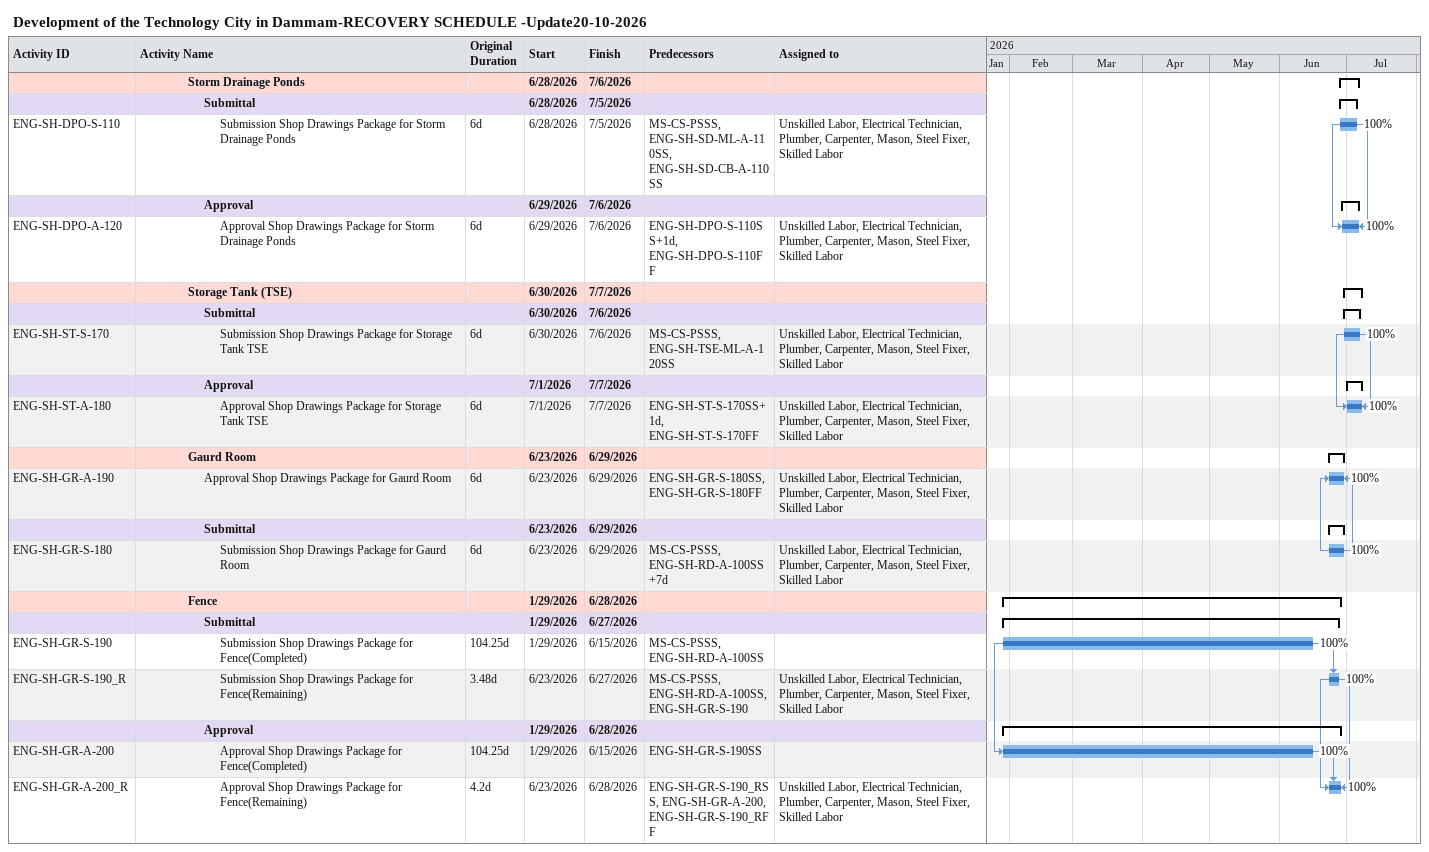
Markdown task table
Development of the Technology City in Dammam-RECOVERY SCHEDULE -Update20-10-2026

| ID | Level | Task | Original duration | Start | Finish | Predecessors | Resources | % complete |
|---|---|---|---|---|---|---|---|---|
|  | 4 | **Storm Drainage Ponds** |  | 2026-06-28 | 2026-07-06 |  |  |  |
|  | 5 | **Submittal** |  | 2026-06-28 | 2026-07-05 |  |  |  |
| ENG-SH-DPO-S-110 | 6 | Submission Shop Drawings Package for Storm Drainage Ponds | 6d | 2026-06-28 | 2026-07-05 | MS-CS-PSSS, ENG-SH-SD-ML-A-110SS, ENG-SH-SD-CB-A-110SS | Unskilled Labor, Electrical Technician, Plumber, Carpenter, Mason, Steel Fixer, Skilled Labor | 100 |
|  | 5 | **Approval** |  | 2026-06-29 | 2026-07-06 |  |  |  |
| ENG-SH-DPO-A-120 | 6 | Approval Shop Drawings Package for Storm Drainage Ponds | 6d | 2026-06-29 | 2026-07-06 | ENG-SH-DPO-S-110SS+1d, ENG-SH-DPO-S-110FF | Unskilled Labor, Electrical Technician, Plumber, Carpenter, Mason, Steel Fixer, Skilled Labor | 100 |
|  | 4 | **Storage Tank (TSE)** |  | 2026-06-30 | 2026-07-07 |  |  |  |
|  | 5 | **Submittal** |  | 2026-06-30 | 2026-07-06 |  |  |  |
| ENG-SH-ST-S-170 | 6 | Submission Shop Drawings Package for Storage Tank TSE | 6d | 2026-06-30 | 2026-07-06 | MS-CS-PSSS, ENG-SH-TSE-ML-A-120SS | Unskilled Labor, Electrical Technician, Plumber, Carpenter, Mason, Steel Fixer, Skilled Labor | 100 |
|  | 5 | **Approval** |  | 2026-07-01 | 2026-07-07 |  |  |  |
| ENG-SH-ST-A-180 | 6 | Approval Shop Drawings Package for Storage Tank TSE | 6d | 2026-07-01 | 2026-07-07 | ENG-SH-ST-S-170SS+1d, ENG-SH-ST-S-170FF | Unskilled Labor, Electrical Technician, Plumber, Carpenter, Mason, Steel Fixer, Skilled Labor | 100 |
|  | 4 | **Gaurd Room** |  | 2026-06-23 | 2026-06-29 |  |  |  |
| ENG-SH-GR-A-190 | 5 | Approval Shop Drawings Package for Gaurd Room | 6d | 2026-06-23 | 2026-06-29 | ENG-SH-GR-S-180SS, ENG-SH-GR-S-180FF | Unskilled Labor, Electrical Technician, Plumber, Carpenter, Mason, Steel Fixer, Skilled Labor | 100 |
|  | 5 | **Submittal** |  | 2026-06-23 | 2026-06-29 |  |  |  |
| ENG-SH-GR-S-180 | 6 | Submission Shop Drawings Package for Gaurd Room | 6d | 2026-06-23 | 2026-06-29 | MS-CS-PSSS, ENG-SH-RD-A-100SS+7d | Unskilled Labor, Electrical Technician, Plumber, Carpenter, Mason, Steel Fixer, Skilled Labor | 100 |
|  | 4 | **Fence** |  | 2026-01-29 | 2026-06-28 |  |  |  |
|  | 5 | **Submittal** |  | 2026-01-29 | 2026-06-27 |  |  |  |
| ENG-SH-GR-S-190 | 6 | Submission Shop Drawings Package for Fence(Completed) | 104.25d | 2026-01-29 | 2026-06-15 | MS-CS-PSSS, ENG-SH-RD-A-100SS |  | 100 |
| ENG-SH-GR-S-190_R | 6 | Submission Shop Drawings Package for Fence(Remaining) | 3.48d | 2026-06-23 | 2026-06-27 | MS-CS-PSSS, ENG-SH-RD-A-100SS, ENG-SH-GR-S-190 | Unskilled Labor, Electrical Technician, Plumber, Carpenter, Mason, Steel Fixer, Skilled Labor | 100 |
|  | 5 | **Approval** |  | 2026-01-29 | 2026-06-28 |  |  |  |
| ENG-SH-GR-A-200 | 6 | Approval Shop Drawings Package for Fence(Completed) | 104.25d | 2026-01-29 | 2026-06-15 | ENG-SH-GR-S-190SS |  | 100 |
| ENG-SH-GR-A-200_R | 6 | Approval Shop Drawings Package for Fence(Remaining) | 4.2d | 2026-06-23 | 2026-06-28 | ENG-SH-GR-S-190_RSS, ENG-SH-GR-A-200, ENG-SH-GR-S-190_RFF | Unskilled Labor, Electrical Technician, Plumber, Carpenter, Mason, Steel Fixer, Skilled Labor | 100 |
